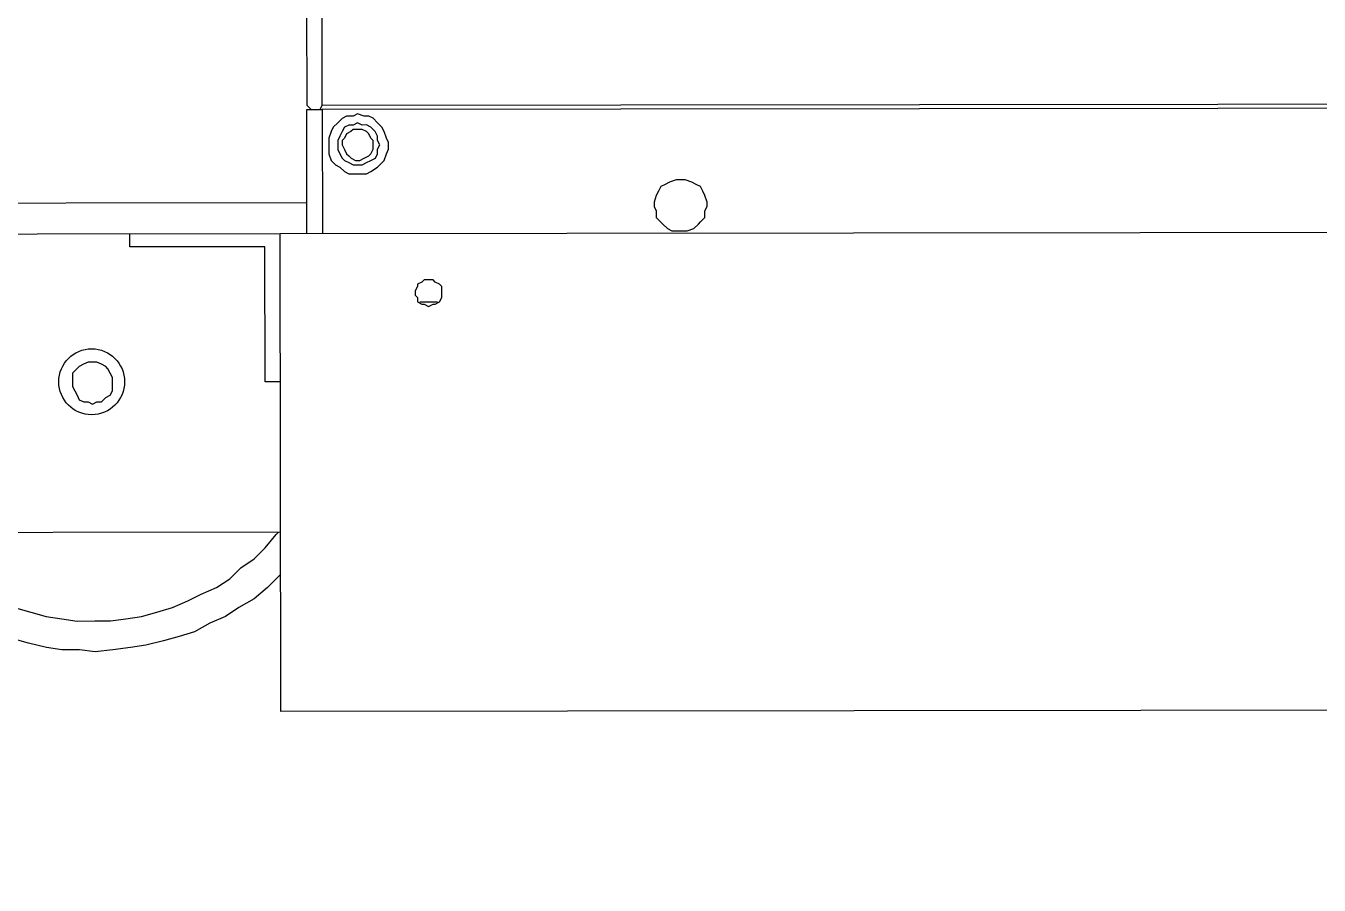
# Model space of a CAD drawing. Header units: feet. Extents: x -99009 to 3252343, y -11094690 to 9035152.
# Drawn here: x 2488290.3 to 2488723.6, y -1981237.9 to -1980950.2 of the extents above; entities that cross this region are included whole.
import ezdxf

# ---------------------------------------------------------------- set-up
doc = ezdxf.new("R2010")
doc.units = ezdxf.units.FT
doc.layers.add('1', color=1, linetype='Continuous')

# ---------------------------------------------------------------- blocks, each defined once
blk = doc.blocks.new('lEVELLING mACHINE')
at = {"color": 200, "lineweight": 25, "transparency": 33554684}
for points in [[(13271.33, 7724.53), (13271.33, 7564.48), (11447.13, 7564.48), (11447.13, 7724.53)], [(13340.98, 7611.16), (13340.98, 7612.64), (13340.98, 7614.13), (13340.98, 7615.61), (13340.24, 7617.09), (13339.5, 7618.57), (13338.75, 7620.05), (13337.27, 7620.79), (13335.79, 7620.79), (13334.31, 7621.54), (13332.83, 7620.79), (13331.34, 7620.79), (13329.86, 7619.31), (13328.38, 7618.57), (13327.64, 7617.09), (13327.64, 7615.61), (13327.64, 7614.13), (13327.64, 7612.64), (13328.38, 7611.16), (13329.12, 7609.68), (13329.86, 7608.94), (13331.34, 7608.2), (13332.83, 7607.46), (13334.31, 7607.46), (13335.79, 7607.46), (13337.27, 7608.2), (13338.75, 7608.94), (13339.5, 7609.68)], [(13221.69, 7580.04), (13223.17, 7580.04), (13223.91, 7580.78), (13225.39, 7581.52), (13225.39, 7582.27), (13226.13, 7583.75), (13226.13, 7585.23), (13225.39, 7585.97), (13225.39, 7587.45), (13223.91, 7588.19), (13223.17, 7588.19), (13221.69, 7588.93), (13220.2, 7588.19), (13219.46, 7588.19), (13217.98, 7587.45), (13217.24, 7585.97), (13217.24, 7585.23), (13217.24, 7583.75), (13217.24, 7582.27), (13217.98, 7581.52), (13219.46, 7580.78), (13220.2, 7580.04)], [(13137.22, 7546.7), (13138.7, 7546.7), (13140.92, 7547.44), (13142.4, 7548.18), (13143.89, 7548.92), (13144.63, 7550.41), (13145.37, 7551.89), (13146.11, 7554.11), (13146.11, 7555.59), (13145.37, 7557.07), (13145.37, 7559.3), (13143.89, 7560.78), (13143.15, 7561.52), (13141.66, 7563), (13140.18, 7563.74), (13137.96, 7563.74), (13136.48, 7563.74), (13135, 7563.74), (13132.77, 7563), (13131.29, 7561.52), (13130.55, 7560.78), (13129.07, 7559.3), (13129.07, 7557.07), (13128.33, 7555.59), (13128.33, 7554.11), (13129.07, 7551.89), (13129.81, 7550.41), (13130.55, 7548.92), (13132.03, 7548.18), (13133.51, 7547.44), (13135.74, 7546.7)], [(13245.4, 7524.47), (13246.88, 7525.21), (13249.1, 7525.21), (13250.58, 7525.95), (13252.06, 7527.44), (13253.55, 7528.92), (13254.29, 7530.4), (13255.03, 7532.62), (13255.03, 7534.1), (13255.03, 7536.33), (13255.03, 7537.81), (13254.29, 7540.03), (13252.8, 7541.51), (13251.32, 7542.25), (13249.84, 7543.74), (13248.36, 7544.48), (13246.14, 7544.48), (13244.65, 7544.48), (13242.43, 7544.48), (13240.95, 7543.74), (13238.73, 7542.25), (13237.99, 7541.51), (13236.5, 7540.03), (13235.76, 7537.81), (13235.02, 7536.33), (13235.02, 7534.1), (13235.76, 7532.62), (13236.5, 7530.4), (13237.25, 7528.92), (13238.73, 7527.44), (13240.21, 7525.95), (13241.69, 7525.21), (13243.17, 7525.21)], [(13245.4, 7527.44), (13246.88, 7528.18), (13248.36, 7528.18), (13249.84, 7528.92), (13250.58, 7530.4), (13251.32, 7531.88), (13252.06, 7533.36), (13252.06, 7534.85), (13252.06, 7536.33), (13251.32, 7537.81), (13250.58, 7539.29), (13249.84, 7540.03), (13248.36, 7540.77), (13246.88, 7541.51), (13245.4, 7541.51), (13243.91, 7541.51), (13242.43, 7540.77), (13240.95, 7540.03), (13239.47, 7539.29), (13238.73, 7537.81), (13238.73, 7536.33), (13237.99, 7534.85), (13238.73, 7533.36), (13238.73, 7531.88), (13239.47, 7530.4), (13240.95, 7528.92), (13242.43, 7528.18), (13243.91, 7528.18)], [(13245.4, 7529.66), (13246.88, 7529.66), (13247.62, 7530.4), (13249.1, 7531.14), (13249.84, 7532.62), (13250.58, 7533.36), (13250.58, 7534.85), (13249.84, 7536.33), (13249.1, 7537.81), (13248.36, 7538.55), (13247.62, 7539.29), (13246.14, 7540.03), (13244.65, 7540.03), (13243.17, 7539.29), (13241.69, 7538.55), (13240.95, 7537.81), (13240.21, 7536.33), (13240.21, 7534.85), (13240.21, 7533.36), (13240.95, 7532.62), (13241.69, 7531.14), (13242.43, 7530.4), (13243.91, 7529.66)]]:
    blk.add_lwpolyline(points, close=True, dxfattribs=at)
for points in [[(13271.33, 7678.59), (13272.07, 7679.33), (13275.77, 7683.03), (13280.22, 7686.74), (13285.41, 7689.7), (13289.85, 7692.67), (13295.04, 7694.89), (13300.23, 7697.85), (13305.41, 7699.33), (13310.6, 7700.82), (13316.53, 7702.3), (13321.71, 7703.04), (13327.64, 7703.78), (13333.57, 7704.52), (13338.75, 7703.78), (13344.68, 7703.78), (13349.87, 7703.04), (13355.8, 7701.56), (13360.98, 7700.08)], [(13360.24, 7689.7), (13355.05, 7691.18), (13349.87, 7692.67), (13344.68, 7693.41), (13339.5, 7694.15), (13333.57, 7694.15), (13328.38, 7694.15), (13323.19, 7693.41), (13318.01, 7692.67), (13312.82, 7691.18), (13307.63, 7689.7), (13302.45, 7687.48), (13298, 7685.26), (13292.82, 7683.03), (13288.37, 7680.07), (13284.67, 7676.37), (13280.22, 7673.4), (13276.52, 7669.7), (13272.81, 7665.25), (13272.07, 7664.51)], [(13271.33, 7664.51), (13423.96, 7664.51), (13423.96, 7579.3), (13434.34, 7579.3), (13434.34, 7564.48), (13423.96, 7554.11), (13434.34, 7564.48), (13271.33, 7564.48)], [(13271.33, 7614.13), (13276.52, 7614.13), (13276.52, 7568.93), (13321.71, 7568.93), (13321.71, 7564.48)], [(13224.65, 7587.45), (13218.72, 7587.45)], [(11456.76, 7564.48), (11456.76, 7522.99), (13257.25, 7522.99), (13257.25, 7564.48)], [(13262.44, 7564.48), (13262.44, 7522.99), (13257.25, 7522.99)], [(13423.96, 7284.41), (13423.96, 7554.11), (13262.44, 7554.11)], [(11504.18, 7487.43), (11529.38, 7462.97), (13279.48, 7462.97), (13303.93, 7487.43), (13260.96, 7487.43), (13262.44, 7488.91), (13262.44, 7521.51), (13260.96, 7522.99), (13257.99, 7522.99), (13257.25, 7521.51), (13257.25, 7488.91), (11456.76, 7488.91)], [(13257.25, 7521.51), (11456.76, 7521.51)]]:
    blk.add_lwpolyline(points, dxfattribs=at)
blk.add_circle((13334.58, 7614.04), 11.03, dxfattribs=at)
blk = doc.blocks.new('A$Cac12730c')
blk.add_blockref('lEVELLING mACHINE', (-11218.13, -5688.95))

msp = doc.modelspace()

# ---------------------------------------------------------------- linework, layer by layer
at = {"layer": '1'}
msp.add_arc((2520410.24778, -1978395.99612), 100000, 84.1346387202, 194.3871675539, dxfattribs=at)

# ---------------------------------------------------------------- block references
at = {"transparency": 33554684, "rotation": 180.0650517140762}
msp.add_blockref('A$Cac12730c', (2490426.6334, -1979141.86212), dxfattribs=at)

doc.saveas('drawing.dxf')
